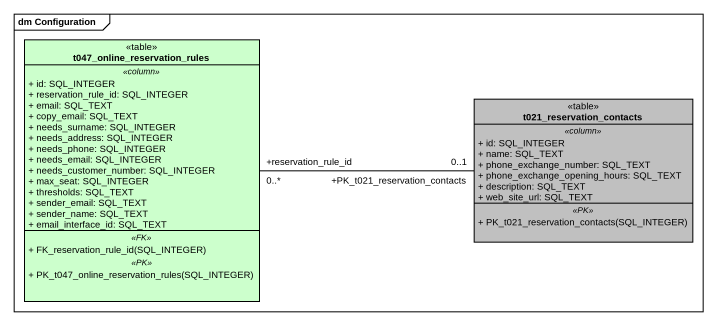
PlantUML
@startuml
mainframe dm Configuration
hide circle
hide empty members
skinparam classAttributeIconSize 0
class "t047_online_reservation_rules" as t047_online_reservation <<table>> #CCFFCC {
  .. <<column>> ..
  + id: SQL_INTEGER
  + reservation_rule_id: SQL_INTEGER
  + email: SQL_TEXT
  + copy_email: SQL_TEXT
  + needs_surname: SQL_INTEGER
  + needs_address: SQL_INTEGER
  + needs_phone: SQL_INTEGER
  + needs_email: SQL_INTEGER
  + needs_customer_number: SQL_INTEGER
  + max_seat: SQL_INTEGER
  + thresholds: SQL_TEXT
  + sender_email: SQL_TEXT
  + sender_name: SQL_TEXT
  + email_interface_id: SQL_TEXT
  .. <<FK>> ..
  + FK_reservation_rule_id(SQL_INTEGER)
  .. <<PK>> ..
  + PK_t047_online_reservation_rules(SQL_INTEGER)
}
class t021_reservation_contacts <<table>> #C0C0C0 {
  .. <<column>> ..
  + id: SQL_INTEGER
  + name: SQL_TEXT
  + phone_exchange_number: SQL_TEXT
  + phone_exchange_opening_hours: SQL_TEXT
  + description: SQL_TEXT
  + web_site_url: SQL_TEXT
  .. <<PK>> ..
  + PK_t021_reservation_contacts(SQL_INTEGER)
}
t047_online_reservation "+reservation_rule_id\n0..*" -right- "+PK_t021_reservation_contacts\n0..1" t021_reservation_contacts
@enduml
